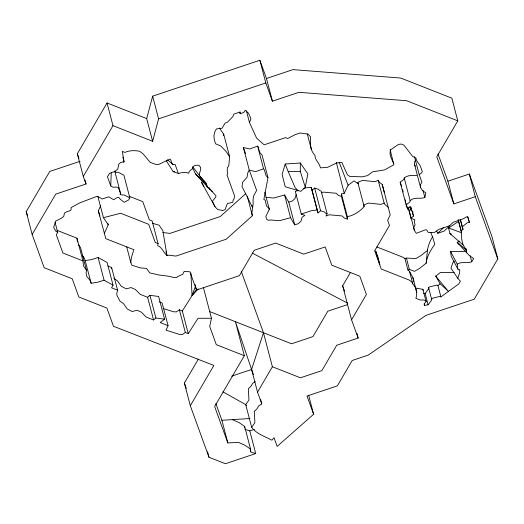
<?xml version="1.0" encoding="UTF-8"?>
<svg xmlns="http://www.w3.org/2000/svg" width="524" height="524" viewBox="0 0 524 524"><rect width="100%" height="100%" fill="white"/><g stroke="black" fill="none" stroke-linecap="round" stroke-linejoin="round"><path stroke-width="0.79" d="M454.295 261.063L452.821 262.773L450.961 268.223L457.793 278.27L460.386 281.198L458.775 283.949L440.907 296.885L437.933 285.541L436.937 285.056L429.556 286.91L428.58 287.65L431.789 299.918L428.095 304.791L424.486 305.453L424.558 303.462L426.11 301.595L425.874 300.665L423.661 299.983L419.868 299.951L415.892 298.307C417.694 293.322 416.318 287.709 412.788 283.851L409.513 271.34L407.921 270.037L404.947 258.699L403.349 257.395L376.828 246.948M111.239 172.848L110.754 185.928L113.315 187.343L115.811 187.042L118.326 187.533L120.677 193.834L119.95 194.221L122.197 195.059L124.037 194.889L129.847 197.876L128.537 199.998L124.195 202.316L120.212 199.166L118.765 197.299L116.472 197.908L113.767 199.762L108.717 196.828L102.2 199.002L97.7 196.402L95.977 196.723L79.668 202.912L71.618 207.281L71.002 207.818L71.166 209.39L70.504 210.524L66.266 211.965L64.393 213.17L63.79 216.333L61.4 218.226L55.747 221.056L53.651 227.442L55.93 231.267L57.719 232.394L56.317 234.791L62.913 253.013L82.936 260.9L83.552 266.041L86.467 270.233L86.093 273.07L86.696 276.233L89.892 280.085L91.124 283.248L97.549 282.272L104.066 280.183L113.053 285.161L111.573 287.8L117.566 290.158L116.741 293.61L116.97 295.339L119.78 300.874L123.599 303.763L127.24 308.983L132.186 311.538L137 310.26L141.29 312.14L146.203 317.066L153.565 319.961L155.89 318.016L164.582 319.155L158.641 296.466L149.949 295.333L147.624 297.278L140.262 294.377L135.343 289.458L131.052 287.578L126.245 288.855L121.293 286.3L117.651 281.08L113.839 278.192M390.111 149.615L393.858 164.778L384.518 169.914L372.571 171.839L367.573 175.638L361.796 176.843L349.691 176.378L347.373 174.767L341.871 162.361L336.591 162.977L327.611 167.313L320.452 167.87C319.653 163.147 314.898 160.141 314.904 155.242C309.651 150.028 310.601 143.222 310.496 136.705L307.922 134.111L300.003 132.991L295.038 134.733L287.761 138.48L285.6 137.622L264.155 144.801L256.59 138.107L249.496 122.609L250.885 118.719L250.308 117.199L248.383 113.053L245.225 110.282L243.771 112.45L240.175 113.773L240.241 111.946L233.815 114.101L232.911 116.531L227.2 122.465L225.097 123.107L222.097 128.236L216.569 128.878C213.104 133.024 213.432 139.188 215.737 143.871L220.683 145.934L226.25 151.672L229.65 156.833L228.765 165.839L227.298 167.811L227.311 172.069L227.789 173.392L226.99 174.964L234.464 195.596L234.117 198.707L233.114 200.155L232.8 202.297L227.37 203.561L225.019 209.724L222.68 210.504L217.761 209.554L215.004 206.77L201.36 182.005L203.45 185.823M408.288 208.074L410.947 218.239L413.456 216.124L412.67 213.019L412.991 211.925L410.705 209.954L411.366 209.024L410.6 207.177L409.08 207.052L407.652 209.135L406.107 204.864L409.886 201.995L410.141 200.653C414.333 196.487 420.065 199.461 424.833 197.469L425.796 192.845L422.534 190.618L420.628 187.762L414.687 165.08L414.523 162.034L415.624 160.121M407.921 270.037L409.362 269.408L414.504 271.34L419.665 268.327L426.163 263.212C426.942 256.236 430.702 249.961 434.789 244.4L432.889 237.726L430.735 232.446M432.759 236.56C430.106 240.713 428.043 245.514 427.479 250.433L420.982 255.548L415.82 258.568L406.395 258.063L404.947 258.699M426.163 263.212L427.545 249.267M223.512 135.631L223.702 134.151L219.235 127.915M259.223 150.585L260.055 152.877L262.039 154.986L267.98 177.669L263.847 199.546L265.177 200.037L266.487 206.024L268.923 208.27L269.31 209.318L265.838 216.445L266.611 219.34L268.681 220.362L270.371 219.936L279.574 220.709L290.538 217.683L294.724 224.842L298.307 223.683L300.959 221.226L302.053 217.368L304.837 215.384L301.261 214.093L295.32 191.411L298.123 190.474M129.107 196.245L142.744 201.616L149.34 219.838L152.137 220.938L158.084 243.627L157.698 245.625C162.211 247.341 163.423 252.673 166.966 255.47L168.689 255.175L175.926 256.092L226.211 239.213L252.391 215.718L251.867 213.189L253.21 203.476L253.02 199.899L253.596 195.95L256.629 190.422L249.313 170.195L243.365 147.513L249.719 148.94L257.612 146.124L258.398 147.12L258.948 149.818M305.289 187.232L307.837 173.857L300.298 162.997L285.213 164.005L282.108 174.394L285.213 186.741L300.783 191.326L305.289 187.232L300.311 171.518L300.298 162.997M416.711 175.592C412.375 175.455 407.796 174.852 404.201 177.97L403.939 179.313L400.166 182.182L406.107 204.864M203.384 287.407L211.467 318.271L209.705 326.452L216.301 344.674L244.341 355.717L214.65 406.513L227.842 442.957L238.341 442.341L245.167 445.348L250.59 449.153L250.806 452.002L255.725 453.574L249.784 430.892L244.865 429.32M241.295 271.491L263.467 332.733L272.382 366.761L300.422 377.804L321.867 370.632L336.716 345.231L358.154 338.052L351.558 319.837L366.407 294.436L359.811 276.214L331.771 265.17L325.175 246.948L303.73 254.127L275.696 243.084L254.251 250.256L239.403 275.657L196.513 290.008L189.917 271.792L184.186 271.34L182.732 274.307L177.59 276.548L176.608 277.687L173.149 277.392L169.448 276.338L158.353 274.884L149.805 272.893L146.491 268.393L140.439 267.921L131.891 265.19L130.797 262.511L131.393 257.638L133.843 249.699L105.802 238.656L98.335 210.838L100.647 205.742M111.291 268.851L111.619 267.476L107.872 265.996M146.687 118.588L107.034 102.966L112.974 125.649L152.628 141.27L146.687 118.588L152.654 96.161L259.871 60.273L266.467 78.495L272.408 101.184L298.916 92.309L406.696 100.732L457.779 120.854L436.78 156.774L453.836 203.888L475.281 196.71L469.334 174.027L447.896 181.206L453.836 203.888M152.628 141.27L158.595 118.843L152.654 96.161M296.112 194.679L295.012 198.544L292.359 201L288.776 202.153L284.598 195L273.626 198.026L265.963 197.384M308.695 395.476L313.614 414.248L277.17 446.396L274.026 437.71L271.891 440.193C264.817 436.387 256.609 434.016 251.658 427.302L254.887 422.698L254.33 411.412L256.937 408.858L258.725 405.871L261.79 403.912L257.533 392.162L251.592 369.472L263.467 332.733M457.793 278.27L459.653 272.821L459.725 269.559L458.631 269.84L457.845 269.035L451.19 256.203L450.581 251.356L463.301 251.572L465.502 251.022M163.115 308.498L173.66 311.78L176.352 311.891L179.372 309.782L185.319 332.471L188.267 333.631L182.319 310.942L192.066 295.595L195.688 285.626M159.263 301.863L162.113 302.983L168.06 325.673L166.062 330.172L179.608 334.463L182.3 334.574L185.319 332.471M104.276 233.527L108.245 224.783L107.833 223.217M249.064 170.195L247.649 173.267L247.079 177.21L242.547 182.372L242.055 186.649L252.719 207.753L251.939 205.519M327.12 213.766L325.804 213.32L324.212 211.912L320.59 210.746L318.088 212.908L312.14 190.225L314.649 188.064L318.271 189.223L319.856 190.638L321.179 191.083L327.12 213.766L326.007 216.032L329.203 214.794L342.1 215.94L344.491 218.174L347.386 219.091L341.445 196.402L341.438 193.991L344.242 193.291L348.1 185.241L354.126 180.891L358.187 183.852L357.866 182.64L358.861 181.867L362.667 180.4L374.968 181.697L378.204 180.367L379.265 182.162L382.258 184.507L390.19 214.919L387.629 220.224L389.509 225.418L374.66 250.819L381.256 269.041L409.296 280.085L412.486 282.685L412.788 283.851M255.725 453.574L225.399 463.727L208.978 457.256L190.317 405.72L213.864 365.444L113.472 326.262L106.876 308.047L78.842 296.997L72.246 278.781L44.206 267.731L32.147 234.418L26.2 211.735L49.747 171.459L80.067 161.307M32.147 234.418L55.688 194.142L86.015 183.996L83.283 176.444L77.336 153.761L107.034 102.966M83.283 176.444L112.974 125.649M190.317 405.72L184.376 383.031L198.419 359.012M257.533 392.162L272.382 366.761M351.558 319.837L342.644 285.809L350.477 272.401M457.845 269.035L457.236 264.188C461.592 261.09 466.969 263.841 471.731 261.797L473.624 258.555L469.072 255.267L457.203 242.363L459.26 241.132M469.334 174.027L491.853 236.239L497.8 258.922L474.253 299.197L425.966 315.363L368.234 355.108L352.194 360.479L337.345 385.88L307.018 396.026L313.614 414.248M188.267 333.631L198.013 318.278L211.467 318.271M190.874 272.978L192.066 295.595L196.814 288.934M423.628 293.663L425.121 293.453L428.815 288.573L428.58 287.65M192.066 295.595L198.138 289.025M436.682 231.091L437.736 233.272L444.044 231.163L453.168 222.32L463.229 218.79L467.401 216.478L469.373 222.274L467.153 222.838L462.168 226.899L463.033 229.289L461.133 230.868L461.592 232.761L461.683 239.232L463.052 244.872L466.34 250.007L466.74 252.882M437.736 233.272L443.409 227.809M245.841 193.579L220.27 216.53L169.979 233.409L162.741 232.492M437.933 285.541L440.101 283.766L435.745 276.141L440.363 272.506L454.177 272.598M164.582 319.155L160.226 322.588L168.06 325.673M431.553 298.988L432.529 298.248L439.911 296.394L440.907 296.885M420.628 187.762L420.471 184.717L421.931 182.175L419.2 174.623L421.696 172.796L422.298 171.61L420.281 165.892L416.508 160.337L415.958 158.13L412.604 156.401L403.945 145.161L401.377 144.061L398.554 144.388L390.622 149.779C388.729 154.731 391.854 159.322 393.806 163.698M215.004 206.77L212.436 201.157L215.849 196.932L215.921 195.793C213.687 192.858 210.733 190.697 208.781 187.618L207.511 187.566L205.015 181.749L199.513 175.815C198.557 172.894 201.471 170.307 200.574 167.411L198.91 165.23L195.753 165.276L193.166 166.331L192.406 168.807L189.858 170.713L188.974 171.931L188.784 173.261C185.489 171.787 181.71 172.442 178.383 173.51L175.088 164.398L173.018 164.608L171.571 162.938L170.929 160.154L170.038 159.086L158.831 164.359L156.073 164.477L150.342 162.466L143.045 153.846L139.561 151.213C134.681 150.336 129.448 150.309 124.863 152.425L122.308 151.416L124.07 161.851L123.33 162.388L122.603 162.008L120.769 162.433L118.797 164.176L117.776 169.193L114.468 171.617L109.503 173.326L107.459 176.817L110.754 185.928L110.348 184.363M463.052 244.872L449.933 233.619L448.57 227.979L458.618 221.416L458.317 220.159M255.234 381.616L252.778 383.182L250.996 386.168L248.383 388.723L248.939 400.015L245.71 404.62L251.658 427.302M388.199 207.19L385.212 204.851L384.151 203.05L380.909 204.386L368.608 203.083L364.809 204.557L363.813 205.323L364.134 206.535A28.558 24.431 -14.7 0 1 350.183 215.973L347.379 216.674L347.386 219.091M321.336 192.852L323.256 192.112L336.153 193.258L338.55 195.491L341.445 196.402M266.467 78.495L292.968 69.627L400.749 78.05L451.832 98.171L457.779 120.854M158.595 118.843L265.812 82.962L259.871 60.273M267.98 177.669L265.996 175.56L264.338 169.802L263.552 168.807L255.66 171.63L249.313 170.195M303.232 188.764L306.042 187.821L311.158 187.389L312.14 190.225M301.261 214.093L311.983 210.51L317.099 210.072L318.088 212.908M449.71 225.7L438.988 229.289L434.167 232.63L428.2 232.374L426.713 229.977L425.481 229.787L416.331 233.344L414.438 230.547L408.7 208.644M347.707 304.542L327.795 311.204L312.946 336.604L291.508 343.777L209.659 311.544M231.68 376.14L251.592 369.472L253.459 374.64M249.784 430.892L254.376 429.353M113.053 285.161L107.112 262.478L98.119 257.5L91.608 259.59L85.183 260.559L83.945 257.402L82.576 255.751M97.89 196.559L103.425 217.676L120.651 213.261L148.692 224.305L155.287 242.527L158.084 243.627M215.849 403.565L221.894 420.268L249.968 418.532M285.213 164.005L288.135 171.413L300.311 171.518M166.259 160.77L173.149 171.597L174.695 171.793M426.11 301.595L422.901 289.32L415.571 288.056M173.149 171.597L178.383 173.51M448.57 227.979L461.592 232.761L458.618 221.416M449.933 233.619L451.426 234.176M410.947 218.239L414.844 219.772L414.34 221.986L415.067 224.835L413.718 227.698L414.438 230.547M56.972 230.324L76.995 238.21L82.936 260.9M179.372 309.782L182.319 310.942M232.401 419.659L239.219 422.658L244.649 426.471L250.59 449.153M114.841 171.702L116.249 172.376L118.09 172.206L123.906 175.193L129.847 197.876M152.32 223.231L159.113 225.209L162.866 230.639L166.966 255.47L165.938 251.559M252.208 253.046L347.792 303.265M222.936 391.828L245.71 404.62L246.653 405.668M167.523 159.781L173.018 164.608M440.101 283.766L448.564 291.501L435.745 276.141M298.235 190.795L295.182 187.775L288.135 171.413M203.345 186L203.797 186.459M459.535 244.747L457.203 242.363L466.34 250.007L465.947 248.494M192.596 167.994L195.36 173.686L203.823 182.568M208.342 187.297L212.292 191.443M195.36 173.686L210.085 189.708M192.871 167.025L206.888 185.168L207.511 187.566M78.436 244.557L80.519 247.551L86.467 270.233M103.425 217.676L108.245 224.783M414.687 165.08L415.447 166.219M450.581 251.356L457.236 264.188M416.849 292.785L412.912 277.707L409.513 271.34M339.224 162.388L348.1 185.241M475.281 196.71L497.8 258.922M437.992 153.846L447.896 181.206M400.166 182.182L401.705 186.446M342.644 285.809L344.569 291.121M265.812 82.962L272.408 101.184M243.365 147.513L245.592 153.663M184.376 383.031L186.321 388.415M77.336 153.761L78.98 158.287M26.2 211.735L27.569 215.521M251.592 369.472L235.427 321.69L244.341 355.717M98.335 210.838L99.861 215.973M206.004 182.994L206.423 184.553M467.984 216.982L469.373 222.274M470.146 255.745L471.731 261.797M460.458 219.464L463.033 229.289M460.183 219.333L462.168 226.899M458.166 219.53L461.133 230.868M414.484 156.63L419.2 174.623M422.992 190.435L424.833 197.469M404.201 177.97L410.141 200.653M412.021 210.648L413.456 216.124M410.751 206.679L411.366 209.024M409.886 206.823L410.705 209.954M402.53 189.577L403.139 191.922M405.19 199.742L405.805 202.094M406.218 203.659L407.652 209.135M425.121 293.453L428.095 304.791M424.093 303.94L424.486 305.453M406.395 258.063L409.362 269.408M378.204 180.367L384.151 203.05M357.866 182.64L364.134 206.535M341.438 193.991L347.379 216.674M307.261 133.823L311.361 149.464M356.909 333.31L358.154 338.052M314.649 188.064L320.59 210.746M311.158 187.389L317.099 210.072M288.776 202.153L294.724 224.842M284.598 195L290.538 217.683M257.612 146.124L263.552 168.807M246.424 110.878L249.496 122.609M264.797 192.112L269.31 209.318M239.763 112.208L240.175 113.773M247.269 196.159L252.391 215.718M223.702 134.151L229.65 156.833M260.559 399.216L261.79 403.912M250.197 449.658L250.603 451.223M195.079 284.532L196.513 290.008M221.894 420.268L227.842 442.957M207.543 451.78L208.978 457.256M122.839 157.154L124.07 161.851M149.949 295.333L155.89 318.016M114.73 171.152L120.677 193.834M147.624 297.278L153.565 319.961M126.697 246.869L130.797 262.511M111.619 267.476L117.566 290.158M84.993 180.086L86.015 183.996M98.119 257.5L104.066 280.183M85.183 260.559L91.124 283.248M55.059 222.222L57.719 232.394M412.912 277.707L413.881 281.44M422.901 289.32L423.137 290.25M382.258 184.507L384.243 192.229M336.323 162.44L344.242 193.291M76.995 238.21L77.434 241.885M244.649 426.471L244.754 427.892M377.856 257.035L375.656 250.963L379.834 264.594L377.856 257.035"/></g></svg>
